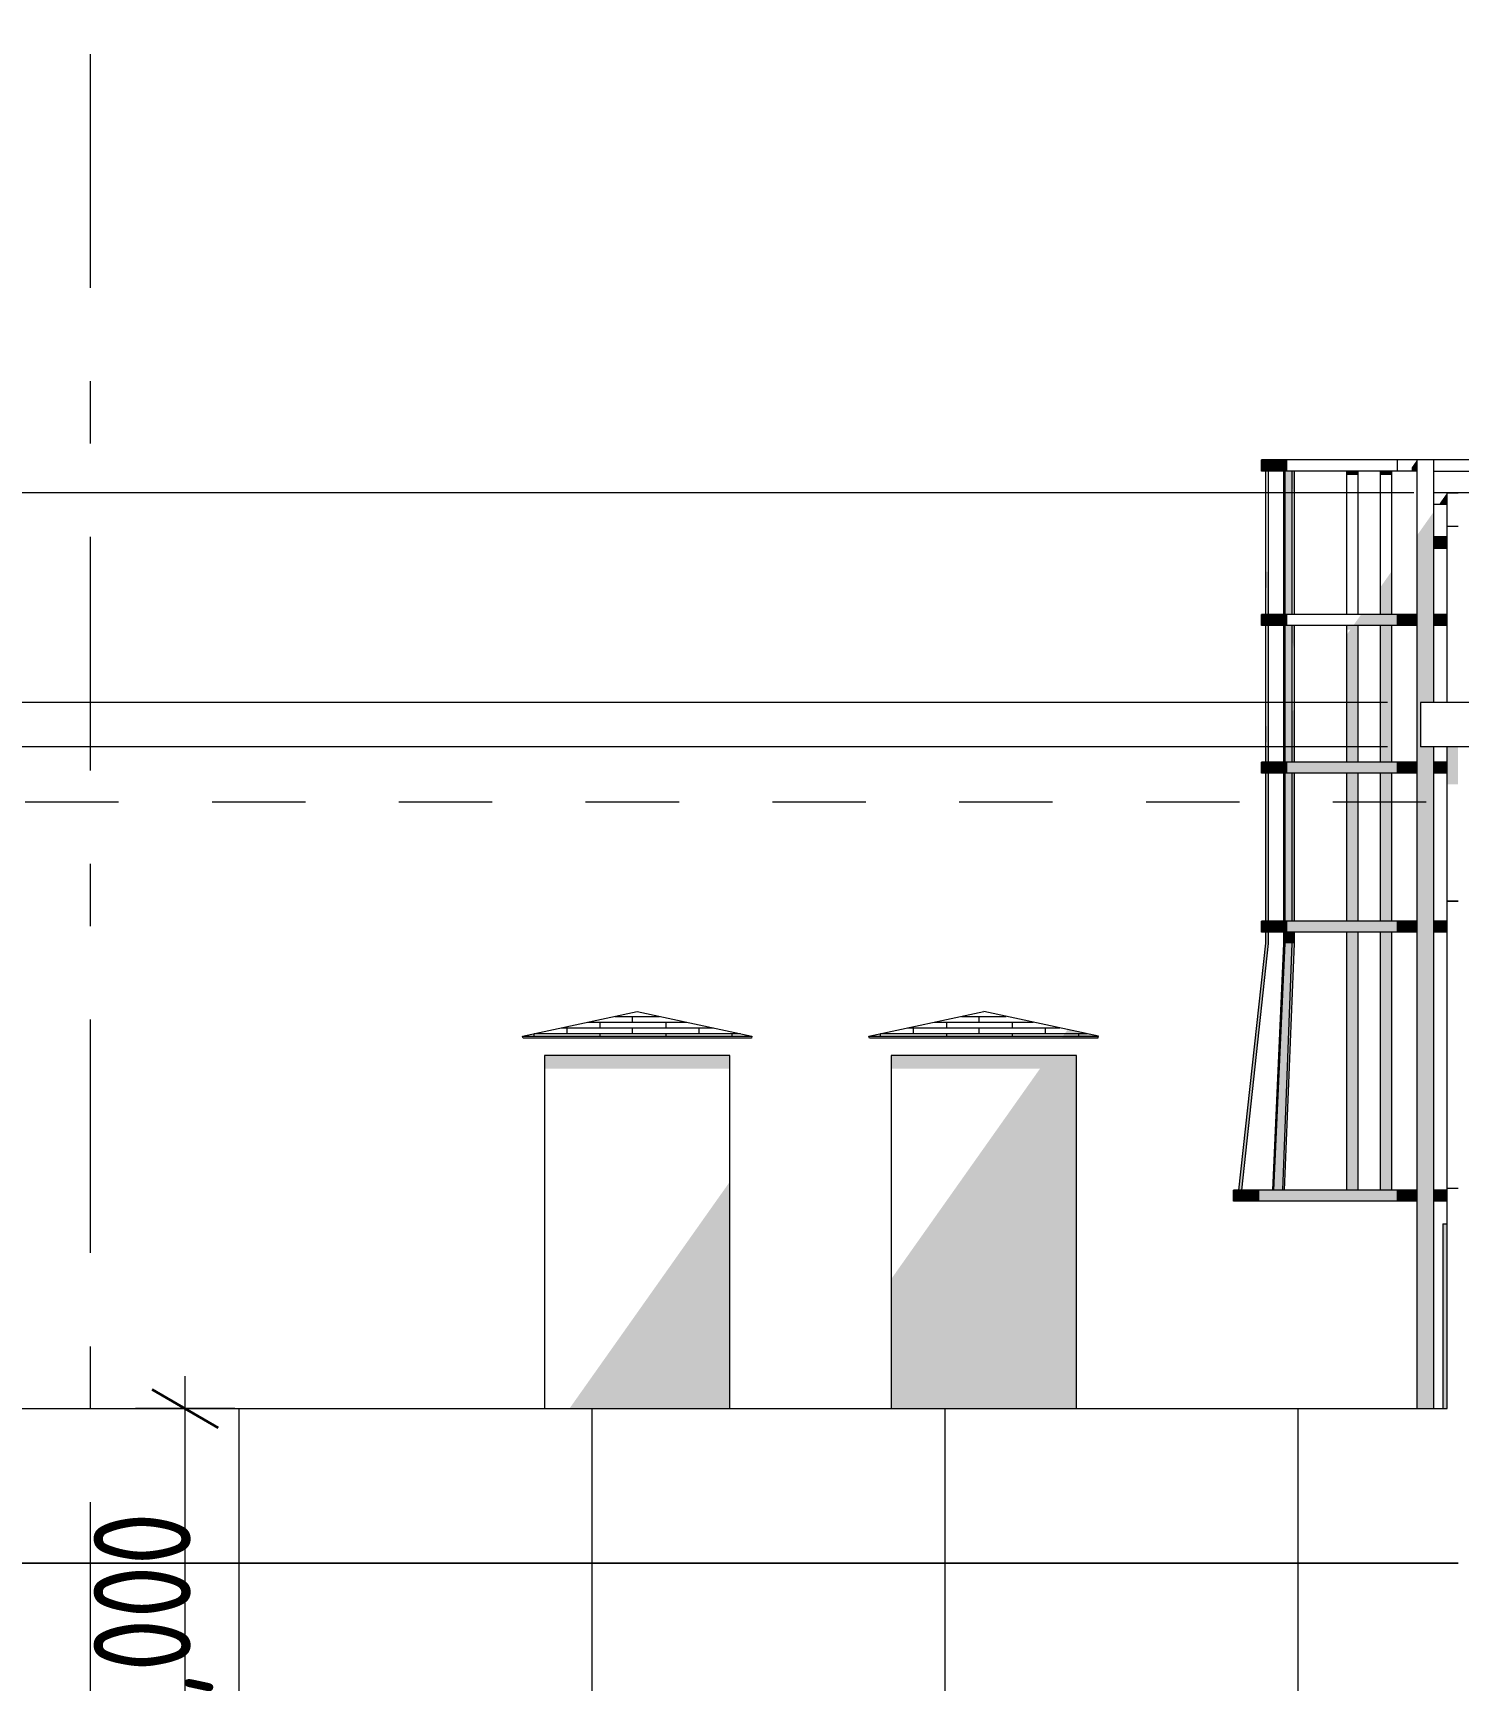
# Model space of a CAD drawing. Header units: millimetres. Extents: x 18162 to 7085488, y 72188 to 247925.
# Drawn here: x 4816180 to 4822640, y 127907 to 135372 of the extents above; entities that cross this region are included whole.
import ezdxf
from ezdxf.enums import TextEntityAlignment as Align

# ---------------------------------------------------------------- set-up
doc = ezdxf.new("R2010")
doc.units = ezdxf.units.MM
doc.header["$MEASUREMENT"] = 0
doc.linetypes.add('Dashed', pattern=[423.333333, 211.666667, -211.666667])
doc.linetypes.add('Double Dashed', pattern=[1093.611073, 529.166651, -211.666656, 141.111112, -211.666656])
for name, color, linetype in [('Archicad Doors', 7, 'Continuous'), ('Interior - Equipment', 7, 'Continuous'), ('Shell - Roof', 7, 'Continuous'), ('Structural - Bearing', 7, 'Continuous'), ('Structural - Grid', 7, 'Continuous')]:
    doc.layers.add(name, color=color, linetype=linetype)
doc.styles.add('GENERATED_STYLE_3', font='', dxfattribs={"width": 0.8})
doc.styles.get('GENERATED_STYLE_3').set_extended_font_data('ISOCPEUR MON')
doc.dimstyles.new('GENERATED_STYLE__15', dxfattribs={"dimtxt": 440.00001, "dimasz": 228, "dimexe": 0.18, "dimexo": 150, "dimgap": 0, "dimtad": 1, "dimdec": 0, "dimzin": 0, "dimdsep": 46, "dimtxsty": 'GENERATED_STYLE_3', "dimblk": 'ARROWHEAD_2', "dimblk1": 'ARROWHEAD_2', "dimblk2": 'ARROWHEAD_2', "dimcen": 0.09, "dimclrd": 13, "dimclre": 13, "dimclrt": 13, "dimadec": 0, "dimazin": 0, "dimtfac": 1, "dimtdec": 4, "dimtmove": 0, "dimatfit": 3, "dimfxl": 1, "dimtolj": 1, "dimtzin": 0, "dimarcsym": 0})

# ---------------------------------------------------------------- blocks, each defined once
blk = doc.blocks.new('*X1940', base_point=(4860813, 82836.7))
at = {"layer": 'Structural - Bearing', "color": 7, "linetype": 'Continuous', "lineweight": 9}
for p, q in [((4822639.5, 131436.7), (4822589.5, 131436.7)), ((4822589.5, 131436.7), (4822639.5, 131436.7)), ((4822589.5, 130136.7), (4822639.5, 130136.7)), ((4822639.5, 128436.7), (4822589.5, 128436.7)), ((4822589.5, 128436.7), (4822639.5, 128436.7))]:
    blk.add_line(p, q, dxfattribs=at)
blk = doc.blocks.new('*X1953', base_point=(4860813, 82836.7))
at = {"layer": 'Structural - Bearing', "color": 7, "linetype": 'Continuous', "lineweight": 9}
for p, q in [((4817113, 129136.7), (4817113, 128436.7)), ((4818713, 129136.7), (4818713, 128436.7)), ((4820313, 129136.7), (4820313, 128436.7)), ((4821913, 129136.7), (4821913, 128436.7)), ((4817113, 128436.7), (4816013, 128436.7)), ((4816013, 128436.7), (4817113, 128436.7)), ((4817113, 128436.7), (4817613, 128436.7)), ((4817113, 128436.7), (4817113, 127836.7)), ((4817613, 128436.7), (4817113, 128436.7)), ((4818713, 128436.7), (4817613, 128436.7)), ((4817613, 128436.7), (4818713, 128436.7)), ((4818713, 128436.7), (4819213, 128436.7)), ((4818713, 128436.7), (4818713, 127836.7)), ((4819213, 128436.7), (4818713, 128436.7)), ((4820313, 128436.7), (4819213, 128436.7)), ((4819213, 128436.7), (4820313, 128436.7)), ((4820313, 128436.7), (4820813, 128436.7)), ((4820313, 128436.7), (4820313, 127836.7)), ((4820813, 128436.7), (4820313, 128436.7)), ((4821913, 128436.7), (4820813, 128436.7)), ((4820813, 128436.7), (4821913, 128436.7)), ((4821913, 128436.7), (4822413, 128436.7)), ((4821913, 128436.7), (4821913, 127836.7)), ((4822413, 128436.7), (4821913, 128436.7)), ((4822589.5, 128436.7), (4822413, 128436.7)), ((4822413, 128436.7), (4822589.5, 128436.7))]:
    blk.add_line(p, q, dxfattribs=at)
blk = doc.blocks.new('*X1958', base_point=(4860813, 82836.7))
at = {"layer": 'Shell - Roof', "color": 7, "linetype": 'Continuous', "lineweight": 13}
for p, q in [((4820143.9, 130862.7), (4820321.6, 130862.7)), ((4820143.9, 130862.7), (4820320.1, 130862.7)), ((4820171.6, 130836.7), (4820171.6, 130862.7)), ((4820266.1, 130888.7), (4820321.6, 130888.7)), ((4820321.6, 130862.7), (4820321.6, 130888.7)), ((4820321.6, 130888.7), (4820620.1, 130888.7)), ((4820321.6, 130862.7), (4820620.1, 130862.7)), ((4820388.4, 130914.7), (4820590.6, 130914.7)), ((4820468.6, 130888.7), (4820468.6, 130914.7)), ((4820468.6, 130836.7), (4820468.6, 130862.7)), ((4820620.1, 130888.7), (4820712.9, 130888.7)), ((4820620.1, 130862.7), (4820620.1, 130888.7)), ((4820620.1, 130862.7), (4820835.2, 130862.7)), ((4820620.1, 130862.7), (4820719.6, 130862.7)), ((4820719.6, 130862.7), (4820835.2, 130862.7)), ((4820770.1, 130836.7), (4820770.1, 130862.7)), ((4820021.6, 130836.7), (4820321.6, 130836.7)), ((4820021.6, 130825.6), (4820021.6, 130836.7)), ((4820321.6, 130825.6), (4820321.6, 130836.7)), ((4820321.6, 130836.7), (4820620.1, 130836.7)), ((4820620.1, 130836.7), (4820920.1, 130836.7)), ((4820620.1, 130825.6), (4820620.1, 130836.7)), ((4820920.1, 130825.6), (4820920.1, 130836.7)), ((4820920.1, 130836.7), (4820957.4, 130836.7))]:
    blk.add_line(p, q, dxfattribs=at)
blk = doc.blocks.new('*X1959', base_point=(4860813, 82836.7))
at = {"layer": 'Shell - Roof', "color": 7, "linetype": 'Continuous', "lineweight": 13}
for p, q in [((4818573.6, 130862.7), (4818751.3, 130862.7)), ((4818573.6, 130862.7), (4818749.8, 130862.7)), ((4818601.3, 130836.7), (4818601.3, 130862.7)), ((4818695.8, 130888.7), (4818751.3, 130888.7)), ((4818751.3, 130862.7), (4818751.3, 130888.7)), ((4818751.3, 130888.7), (4819049.8, 130888.7)), ((4818751.3, 130862.7), (4819049.8, 130862.7)), ((4818818.1, 130914.7), (4819020.3, 130914.7)), ((4818898.3, 130888.7), (4818898.3, 130914.7)), ((4818898.3, 130836.7), (4818898.3, 130862.7)), ((4819049.8, 130888.7), (4819142.6, 130888.7)), ((4819049.8, 130862.7), (4819049.8, 130888.7)), ((4819049.8, 130862.7), (4819264.9, 130862.7)), ((4819049.8, 130862.7), (4819149.3, 130862.7)), ((4819149.3, 130862.7), (4819264.9, 130862.7)), ((4819199.8, 130836.7), (4819199.8, 130862.7)), ((4818451.3, 130836.7), (4818751.3, 130836.7)), ((4818451.3, 130825.6), (4818451.3, 130836.7)), ((4818751.3, 130825.6), (4818751.3, 130836.7)), ((4818751.3, 130836.7), (4819049.8, 130836.7)), ((4819049.8, 130836.7), (4819349.8, 130836.7)), ((4819049.8, 130825.6), (4819049.8, 130836.7)), ((4819349.8, 130825.6), (4819349.8, 130836.7)), ((4819349.8, 130836.7), (4819387.1, 130836.7))]:
    blk.add_line(p, q, dxfattribs=at)
blk = doc.blocks.new('*X1962', base_point=(4860813, 82836.7))
at = {"layer": 'Structural - Bearing', "color": 7, "linetype": 'Continuous', "lineweight": 9}
blk.add_line((4822589.5, 133136.7), (4822639.5, 133136.7), dxfattribs=at)
blk = doc.blocks.new('*D2124', base_point=(4860813, 82836.7))
at = {"color": 12, "linetype": 'Continuous', "lineweight": 35}
for p, q in [((4817019.9, 129050.1), (4816719.9, 129223.3)), ((4816719.9, 127223.3), (4817019.9, 127050.1))]:
    blk.add_line(p, q, dxfattribs=at)
at = {"color": 13, "linetype": 'Continuous', "lineweight": 13}
for p, q in [((4816869.9, 129136.7), (4816869.9, 129283.4)), ((4817094.9, 129136.7), (4816644.9, 129136.7)), ((4816869.9, 127136.7), (4816869.9, 129136.7)), ((4817094.9, 127136.7), (4816644.9, 127136.7))]:
    blk.add_line(p, q, dxfattribs=at)
at = {"color": 13, "lineweight": 13, "insert": (4816997.5, 127583.4), "char_height": 440, "attachment_point": 7, "rotation": 90, "style": 'GENERATED_STYLE_3'}
blk.add_mtext('\\A1;{\\pql;\\fISOCPEUR MON|b0|i0|c0|p0;\\W0.800000;2,000}', dxfattribs=at)
blk = doc.blocks.new('ARROWHEAD_2')
at = {"color": 0, "linetype": 'Continuous', "lineweight": 0}
for p, q in [((-0.378, -0.655), (0.378, 0.655)), ((0, 0), (-1, 0))]:
    blk.add_line(p, q, dxfattribs=at)
blk = doc.blocks.new('*D2159', base_point=(4860813, 82836.7))
at = {"color": 12, "linetype": 'Continuous', "lineweight": 35}
for p, q in [((4807691.8, 132223.3), (4807991.8, 132050.1)), ((4807691.8, 129223.3), (4807991.8, 129050.1))]:
    blk.add_line(p, q, dxfattribs=at)
at = {"color": 13, "linetype": 'Continuous', "lineweight": 13}
for p, q in [((4822319.5, 132136.7), (4807616.8, 132136.7)), ((4807841.8, 129136.7), (4807841.8, 132136.7)), ((4809439.5, 129136.7), (4807616.8, 129136.7))]:
    blk.add_line(p, q, dxfattribs=at)
at = {"color": 13, "lineweight": 13, "char_height": 440, "attachment_point": 7, "rotation": 90, "style": 'GENERATED_STYLE_3'}
for s, insert in [('\\A1;{\\pql;\\fISOCPEUR MON|b0|i0|c0|p0;\\W0.800000;200}', (4807881.5, 131312.3)), ('\\A1;{\\pql;\\fISOCPEUR MON|b0|i0|c0|p0;\\W0.800000;3,000}', (4807969.4, 129714.5))]:
    blk.add_mtext(s, dxfattribs=dict(at, insert=insert))
blk = doc.blocks.new('*D2160', base_point=(4860813, 82836.7))
at = {"color": 12, "linetype": 'Continuous', "lineweight": 35}
for p, q in [((4807691.8, 132423.3), (4807991.8, 132250.1)), ((4807691.8, 132223.3), (4807991.8, 132050.1))]:
    blk.add_line(p, q, dxfattribs=at)
at = {"color": 13, "linetype": 'Continuous', "lineweight": 13}
for p, q in [((4822319.5, 132336.7), (4807616.8, 132336.7)), ((4807841.8, 132136.7), (4807841.8, 132336.7)), ((4822319.5, 132136.7), (4807616.8, 132136.7))]:
    blk.add_line(p, q, dxfattribs=at)
blk = doc.blocks.new('*D2161', base_point=(4860813, 82836.7))
at = {"color": 13, "linetype": 'Continuous', "lineweight": 13}
for p, q in [((4807841.8, 133286.7), (4807841.8, 133433.4)), ((4822439.5, 133286.7), (4807616.8, 133286.7)), ((4807841.8, 132336.7), (4807841.8, 133286.7)), ((4822319.5, 132336.7), (4807616.8, 132336.7))]:
    blk.add_line(p, q, dxfattribs=at)
at = {"color": 12, "linetype": 'Continuous', "lineweight": 35}
for p, q in [((4807991.8, 133200.1), (4807691.8, 133373.3)), ((4807691.8, 132423.3), (4807991.8, 132250.1))]:
    blk.add_line(p, q, dxfattribs=at)
at = {"color": 13, "lineweight": 13, "insert": (4807881.5, 132442.8), "char_height": 440, "attachment_point": 7, "rotation": 90, "style": 'GENERATED_STYLE_3'}
blk.add_mtext('\\A1;{\\pql;\\fISOCPEUR MON|b0|i0|c0|p0;\\W0.800000;950}', dxfattribs=at)
blk = doc.blocks.new('*D2163', base_point=(4860813, 82836.7))
at = {"color": 13, "linetype": 'Continuous', "lineweight": 13}
for p, q in [((4806941.8, 133286.7), (4806941.8, 133433.4)), ((4822439.5, 133286.7), (4806716.8, 133286.7)), ((4806941.8, 129136.7), (4806941.8, 133286.7)), ((4809439.5, 129136.7), (4806716.8, 129136.7))]:
    blk.add_line(p, q, dxfattribs=at)
at = {"color": 12, "linetype": 'Continuous', "lineweight": 35}
for p, q in [((4807091.8, 133200.1), (4806791.8, 133373.3)), ((4806791.8, 129223.3), (4807091.8, 129050.1))]:
    blk.add_line(p, q, dxfattribs=at)
at = {"color": 13, "lineweight": 13, "insert": (4807069.4, 130676), "char_height": 440, "attachment_point": 7, "rotation": 90, "style": 'GENERATED_STYLE_3'}
blk.add_mtext('\\A1;{\\pql;\\fISOCPEUR MON|b0|i0|c0|p0;\\W0.800000;4,150}', dxfattribs=at)
blk = doc.blocks.new('Standard grid marker[369]_3', base_point=(4816439.5, 142836.7))
at = {"layer": 'Structural - Grid', "color": 13, "linetype": 'Double Dashed', "lineweight": 13, "ltscale": 2}
blk.add_line((4816439.5, 141836.7), (4816439.5, 80336.7), dxfattribs=at)
at = {"layer": 'Structural - Grid', "color": 13, "lineweight": 13, "style": 'GENERATED_STYLE_3'}
blk.add_attdef('AC_MarkerText_1', text='', height=500, rotation=360, dxfattribs=at).set_placement((4816439.5, 78986.7), align=Align.TOP_CENTER)

msp = doc.modelspace()

# ---------------------------------------------------------------- hatches: boundary and pattern name
at = {"layer": 'Archicad Doors', "linetype": 'Continuous', "lineweight": 0}
msp.add_hatch(color=49, dxfattribs=at).paths.add_polyline_path([(4822570.5, 129973.7), (4822570.5, 129136.7), (4822589.5, 129136.7), (4822589.5, 129973.7)])
at = {"layer": 'Interior - Equipment', "linetype": 'Continuous', "lineweight": 0}
for points in [[(4821779.3, 133385.9), (4821779.3, 133436.7), (4821748.8, 133436.7), (4821748.8, 133385.9)], [(4821866, 133385.9), (4821866, 133436.7), (4821779.3, 133436.7), (4821779.3, 133385.9)], [(4822453.6, 133436.7), (4822429.9, 133403.2), (4822429.9, 133385.9), (4822453.6, 133385.9)], [(4821855.4, 133385.9), (4821855.4, 132736.7), (4821888.1, 132736.7), (4821888.1, 133385.9)], [(4821888.1, 133321.3), (4821897.8, 133258.8), (4821897.8, 133373.5), (4821895.9, 133385.9), (4821888.1, 133385.9)], [(4822136.1, 133385.9), (4822136.1, 133367.9), (4822186.9, 133367.9), (4822186.9, 133385.9)], [(4822288.5, 133385.9), (4822288.5, 133367.9), (4822339.3, 133367.9), (4822339.3, 133385.9)], [(4822554.2, 133236.7), (4822589.5, 133236.7), (4822589.5, 133286.7)], [(4822453.6, 129136.7), (4822529.8, 129136.7), (4822529.8, 132136.7), (4822469.5, 132136.7), (4822469.5, 132336.7), (4822529.8, 132336.7), (4822529.8, 133202.3), (4822453.6, 133094.5)], [(4822529.8, 133036.7), (4822589.5, 133036.7), (4822589.5, 133087.5), (4822529.8, 133087.5)], [(4821776.7, 132928.5), (4821767.9, 132931.6), (4821767.9, 132858.3), (4821774.2, 132856.1), (4821774.2, 132736.7), (4821780.6, 132736.7), (4821780.6, 132933.9)], [(4822288.5, 132736.7), (4822339.3, 132736.7), (4822339.3, 132932.8), (4822288.5, 132861)], [(4821779.3, 132685.9), (4821779.3, 132736.7), (4821748.8, 132736.7), (4821748.8, 132685.9)], [(4821866, 132685.9), (4821866, 132736.7), (4821779.3, 132736.7), (4821779.3, 132685.9)], [(4822200.6, 132736.7), (4822164.7, 132685.9), (4822364.7, 132685.9), (4822364.7, 132736.7)], [(4822364.7, 132736.7), (4822364.7, 132685.9), (4822453.6, 132685.9), (4822453.6, 132736.7)], [(4822529.8, 132736.7), (4822529.8, 132685.9), (4822589.5, 132685.9), (4822589.5, 132736.7)], [(4821774.2, 132229.3), (4821767.9, 132231.6), (4821767.9, 132158.3), (4821774.2, 132156.1), (4821774.2, 132133.7), (4821767.9, 132124.7), (4821767.9, 132067.1), (4821780.6, 132067.1), (4821780.6, 132685.9), (4821774.2, 132685.9)], [(4821888.1, 132685.9), (4821855.4, 132685.9), (4821855.4, 132067.1), (4821888.1, 132067.1)], [(4821888.1, 132621.3), (4821897.8, 132558.8), (4821897.8, 132673.5), (4821895.9, 132685.9), (4821888.1, 132685.9)], [(4822136.1, 132667.9), (4822152, 132667.9), (4822136.1, 132645.5), (4822136.1, 132067.1), (4822186.9, 132067.1), (4822186.9, 132685.9), (4822136.1, 132685.9)], [(4822288.5, 132685.9), (4822288.5, 132067.1), (4822339.3, 132067.1), (4822339.3, 132685.9)], [(4821850, 132579.8), (4821855.4, 132586.9), (4821855.4, 132650.9), (4821850, 132643.8)], [(4821897.8, 132308.5), (4821888.1, 132294.7), (4821888.1, 132067.1), (4821897.8, 132067.1)], [(4821850, 132067.1), (4821855.4, 132067.1), (4821855.4, 132248.5), (4821850, 132240.9)], [(4821779.3, 132016.3), (4821779.3, 132067.1), (4821748.8, 132067.1), (4821748.8, 132016.3)], [(4821866, 132016.3), (4821866, 132067.1), (4821779.3, 132067.1), (4821779.3, 132016.3)], [(4821866, 132067.1), (4821866, 132016.3), (4821995.7, 132016.3), (4821995.7, 132067.1)], [(4822148.8, 132016.3), (4822148.8, 132067.1), (4821995.7, 132067.1), (4821995.7, 132016.3)], [(4822148.8, 132067.1), (4822148.8, 132016.3), (4822364.7, 132016.3), (4822364.7, 132067.1)], [(4822364.7, 132067.1), (4822364.7, 132016.3), (4822453.6, 132016.3), (4822453.6, 132067.1)], [(4822529.8, 132067.1), (4822529.8, 132016.3), (4822589.5, 132016.3), (4822589.5, 132067.1)], [(4821767.9, 131346.7), (4821780.6, 131346.7), (4821780.6, 132016.3), (4821767.9, 132016.3)], [(4821855.4, 132016.3), (4821850, 132016.3), (4821850, 131346.7), (4821855.4, 131346.7)], [(4821855.4, 132016.3), (4821855.4, 131346.7), (4821888.1, 131346.7), (4821888.1, 132016.3)], [(4821888.1, 131346.7), (4821897.8, 131346.7), (4821897.8, 132016.3), (4821888.1, 132016.3)], [(4822136.1, 132016.3), (4822136.1, 131346.7), (4822186.9, 131346.7), (4822186.9, 132016.3)], [(4822288.5, 131346.7), (4822339.3, 131346.7), (4822339.3, 132016.3), (4822288.5, 132016.3)], [(4821779.3, 131295.9), (4821779.3, 131346.7), (4821748.8, 131346.7), (4821748.8, 131295.9)], [(4821866, 131295.9), (4821866, 131346.7), (4821779.3, 131346.7), (4821779.3, 131295.9)], [(4821866, 131346.7), (4821866, 131295.9), (4821995.7, 131295.9), (4821995.7, 131346.7)], [(4822148.8, 131295.9), (4822148.8, 131346.7), (4821995.7, 131346.7), (4821995.7, 131295.9)], [(4822148.8, 131295.9), (4822364.7, 131295.9), (4822364.7, 131346.7), (4822148.8, 131346.7)], [(4822364.7, 131346.7), (4822364.7, 131295.9), (4822453.6, 131295.9), (4822453.6, 131346.7)], [(4822529.8, 131346.7), (4822529.8, 131295.9), (4822589.5, 131295.9), (4822589.5, 131346.7)], [(4821646.3, 130127.5), (4821659.1, 130127.5), (4821780.6, 131245.1), (4821780.6, 131295.9), (4821767.9, 131295.9), (4821767.9, 131245.8)], [(4821850, 131245.3), (4821799.3, 130127.5), (4821804.7, 130127.5), (4821816.1, 130379.1)], [(4821804.7, 130127.5), (4821806.1, 130127.5), (4821888.1, 131245.8), (4821855.4, 131245.3)], [(4821806.1, 130127.5), (4821845.9, 130127.5), (4821888.1, 131245.8)], [(4821850, 131245.3), (4821816.1, 130379.1), (4821855.4, 131245)], [(4821845.9, 130127.5), (4821846.3, 130127.5), (4821897.8, 131245.3), (4821888.1, 131245.8)], [(4821846.3, 130127.5), (4821853.3, 130127.5), (4821897.8, 131245.3)], [(4821850, 131295.9), (4821850, 131245.3), (4821855.4, 131245), (4821855.4, 131245.3), (4821855.4, 131295.9)], [(4821888.1, 131295.9), (4821855.4, 131295.9), (4821855.4, 131245.3), (4821888.1, 131245.8)], [(4821888.1, 131295.9), (4821888.1, 131245.8), (4821897.8, 131245.3), (4821897.8, 131295.9)], [(4822186.9, 131295.9), (4822136.1, 131295.9), (4822136.1, 130127.5), (4822186.9, 130127.5)], [(4822288.5, 131295.9), (4822288.5, 130127.5), (4822339.3, 130127.5), (4822339.3, 131295.9)], [(4821652.3, 130076.7), (4821652.3, 130127.5), (4821621.8, 130127.5), (4821621.8, 130076.7)], [(4821739, 130076.7), (4821739, 130127.5), (4821652.3, 130127.5), (4821652.3, 130076.7)], [(4821739, 130127.5), (4821739, 130076.7), (4821868.7, 130076.7), (4821868.7, 130127.5)], [(4822021.8, 130076.7), (4822021.8, 130127.5), (4821868.7, 130127.5), (4821868.7, 130076.7)], [(4822021.8, 130076.7), (4822364.7, 130076.7), (4822364.7, 130127.5), (4822021.8, 130127.5)], [(4822364.7, 130127.5), (4822364.7, 130076.7), (4822453.6, 130076.7), (4822453.6, 130127.5)], [(4822529.8, 130127.5), (4822529.8, 130076.7), (4822589.5, 130076.7), (4822589.5, 130127.5)]]:
    msp.add_hatch(color=49, dxfattribs=at).paths.add_polyline_path(points)
at = {"layer": 'Shell - Roof', "linetype": 'Continuous', "lineweight": 0}
for points in [[(4820849.3, 130825.6), (4820842.4, 130815.9), (4821007.4, 130815.9), (4821009.5, 130825.6)], [(4820870.2, 130855.2), (4820849.3, 130825.6), (4821009.5, 130825.6)]]:
    msp.add_hatch(color=49, dxfattribs=at).paths.add_polyline_path(points)
at = {"layer": 'Structural - Bearing', "linetype": 'Continuous', "lineweight": 0}
for points in [[(4822589.5, 131967), (4822639.5, 131967), (4822639.5, 132136.7), (4822589.5, 132136.7)], [(4818499.2, 130736.7), (4818499.2, 130677.4), (4819339.2, 130677.4), (4819339.2, 130736.7)], [(4820069.5, 130736.7), (4820069.5, 130677.4), (4820744.5, 130677.4), (4820069.5, 129722.9), (4820069.5, 129136.7), (4820909.5, 129136.7), (4820909.5, 130736.7)], [(4818611.5, 129136.7), (4819339.2, 129136.7), (4819339.2, 130165.9)]]:
    msp.add_hatch(color=49, dxfattribs=at).paths.add_polyline_path(points)

# ---------------------------------------------------------------- linework, layer by layer
at = {"color": 8, "linetype": 'Dashed', "lineweight": 13, "ltscale": 2}
msp.add_line((4805138.5, 131886.7), (4846132, 131886.7), dxfattribs=at)
at = {"layer": 'Archicad Doors', "color": 7, "linetype": 'Continuous', "lineweight": 9}
for q in [(4822570.5, 129136.7), (4822589.5, 129973.7)]:
    msp.add_line((4822570.5, 129973.7), q, dxfattribs=at)
at = {"layer": 'Interior - Equipment', "color": 7, "linetype": 'Continuous', "lineweight": 13}
for p, q in [((4821779.3, 133436.7), (4821748.8, 133436.7)), ((4821748.8, 133385.9), (4821748.8, 133436.7)), ((4821866, 133436.7), (4821779.3, 133436.7)), ((4821995.7, 133436.7), (4821866, 133436.7)), ((4822148.8, 133436.7), (4821995.7, 133436.7)), ((4822364.7, 133436.7), (4822148.8, 133436.7)), ((4822453.6, 133436.7), (4822364.7, 133436.7)), ((4822364.7, 133385.9), (4822364.7, 133436.7)), ((4822529.8, 133436.7), (4822453.6, 133436.7)), ((4822453.6, 129136.7), (4822453.6, 133436.7)), ((4822529.8, 133385.9), (4822529.8, 133436.7)), ((4822769.5, 133436.7), (4822529.8, 133436.7)), ((4821779.3, 133385.9), (4821748.8, 133385.9)), ((4821767.9, 132736.7), (4821767.9, 133385.9)), ((4821866, 133385.9), (4821779.3, 133385.9)), ((4821780.6, 132736.7), (4821780.6, 133385.9)), ((4821850, 132736.7), (4821850, 133385.9)), ((4821855.4, 132736.7), (4821855.4, 133385.9)), ((4821995.7, 133385.9), (4821866, 133385.9)), ((4821888.1, 132736.7), (4821888.1, 133385.9)), ((4821897.8, 132736.7), (4821897.8, 133385.9)), ((4822148.8, 133385.9), (4821995.7, 133385.9)), ((4822136.1, 132736.7), (4822136.1, 133385.9)), ((4822364.7, 133385.9), (4822148.8, 133385.9)), ((4822186.9, 132736.7), (4822186.9, 133385.9)), ((4822288.5, 132736.7), (4822288.5, 133385.9)), ((4822339.3, 132736.7), (4822339.3, 133385.9)), ((4822453.6, 133385.9), (4822364.7, 133385.9)), ((4822529.8, 133287.5), (4822529.8, 133385.9)), ((4822529.8, 133385.9), (4822769.5, 133385.9)), ((4822529.8, 133236.7), (4822529.8, 133287.5)), ((4822769.5, 133287.5), (4822529.8, 133287.5)), ((4822529.8, 133087.5), (4822529.8, 133236.7)), ((4822529.8, 133236.7), (4822589.5, 133236.7)), ((4822529.8, 133036.7), (4822529.8, 133087.5)), ((4822589.5, 133087.5), (4822529.8, 133087.5)), ((4822529.8, 132336.7), (4822529.8, 133036.7)), ((4822529.8, 133036.7), (4822589.5, 133036.7)), ((4821779.3, 132736.7), (4821748.8, 132736.7)), ((4821748.8, 132685.9), (4821748.8, 132736.7)), ((4821866, 132736.7), (4821779.3, 132736.7)), ((4821995.7, 132736.7), (4821866, 132736.7)), ((4822148.8, 132736.7), (4821995.7, 132736.7)), ((4822364.7, 132736.7), (4822148.8, 132736.7)), ((4822453.6, 132736.7), (4822364.7, 132736.7)), ((4822364.7, 132685.9), (4822364.7, 132736.7)), ((4822589.5, 132736.7), (4822529.8, 132736.7)), ((4821779.3, 132685.9), (4821748.8, 132685.9)), ((4821767.9, 132067.1), (4821767.9, 132685.9)), ((4821866, 132685.9), (4821779.3, 132685.9)), ((4821780.6, 132067.1), (4821780.6, 132685.9)), ((4821850, 132067.1), (4821850, 132685.9)), ((4821855.4, 132067.1), (4821855.4, 132685.9)), ((4821995.7, 132685.9), (4821866, 132685.9)), ((4821888.1, 132067.1), (4821888.1, 132685.9)), ((4821897.8, 132067.1), (4821897.8, 132685.9)), ((4822148.8, 132685.9), (4821995.7, 132685.9)), ((4822136.1, 132067.1), (4822136.1, 132685.9)), ((4822364.7, 132685.9), (4822148.8, 132685.9)), ((4822186.9, 132067.1), (4822186.9, 132685.9)), ((4822288.5, 132067.1), (4822288.5, 132685.9)), ((4822339.3, 132067.1), (4822339.3, 132685.9)), ((4822453.6, 132685.9), (4822364.7, 132685.9)), ((4822589.5, 132685.9), (4822529.8, 132685.9)), ((4822529.8, 129136.7), (4822529.8, 132136.7)), ((4821779.3, 132067.1), (4821748.8, 132067.1)), ((4821748.8, 132016.3), (4821748.8, 132067.1)), ((4821866, 132067.1), (4821779.3, 132067.1)), ((4821995.7, 132067.1), (4821866, 132067.1)), ((4822148.8, 132067.1), (4821995.7, 132067.1)), ((4822364.7, 132067.1), (4822148.8, 132067.1)), ((4822453.6, 132067.1), (4822364.7, 132067.1)), ((4822364.7, 132016.3), (4822364.7, 132067.1)), ((4822589.5, 132067.1), (4822529.8, 132067.1)), ((4821779.3, 132016.3), (4821748.8, 132016.3)), ((4821767.9, 131346.7), (4821767.9, 132016.3)), ((4821866, 132016.3), (4821779.3, 132016.3)), ((4821780.6, 131346.7), (4821780.6, 132016.3)), ((4821850, 131346.7), (4821850, 132016.3)), ((4821855.4, 131346.7), (4821855.4, 132016.3)), ((4821995.7, 132016.3), (4821866, 132016.3)), ((4821888.1, 131346.7), (4821888.1, 132016.3)), ((4821897.8, 131346.7), (4821897.8, 132016.3)), ((4822148.8, 132016.3), (4821995.7, 132016.3)), ((4822136.1, 131346.7), (4822136.1, 132016.3)), ((4822364.7, 132016.3), (4822148.8, 132016.3)), ((4822186.9, 131346.7), (4822186.9, 132016.3)), ((4822288.5, 131346.7), (4822288.5, 132016.3)), ((4822339.3, 131346.7), (4822339.3, 132016.3)), ((4822453.6, 132016.3), (4822364.7, 132016.3)), ((4822589.5, 132016.3), (4822529.8, 132016.3)), ((4821779.3, 131346.7), (4821748.8, 131346.7)), ((4821748.8, 131295.9), (4821748.8, 131346.7)), ((4821866, 131346.7), (4821779.3, 131346.7)), ((4821995.7, 131346.7), (4821866, 131346.7)), ((4822148.8, 131346.7), (4821995.7, 131346.7)), ((4822364.7, 131346.7), (4822148.8, 131346.7)), ((4822453.6, 131346.7), (4822364.7, 131346.7)), ((4822364.7, 131295.9), (4822364.7, 131346.7)), ((4822589.5, 131346.7), (4822529.8, 131346.7)), ((4821646.3, 130127.5), (4821767.9, 131245.8)), ((4821659.1, 130127.5), (4821780.6, 131245.1)), ((4821779.3, 131295.9), (4821748.8, 131295.9)), ((4821767.9, 131245.8), (4821767.9, 131295.9)), ((4821866, 131295.9), (4821779.3, 131295.9)), ((4821780.6, 131245.1), (4821780.6, 131295.9)), ((4821799.3, 130127.5), (4821850, 131245.3)), ((4821804.7, 130127.5), (4821855.4, 131245.3)), ((4821845.9, 130127.5), (4821888.1, 131245.8)), ((4821850, 131245.3), (4821850, 131295.9)), ((4821853.3, 130127.5), (4821897.8, 131245.3)), ((4821855.4, 131245.3), (4821855.4, 131295.9)), ((4821995.7, 131295.9), (4821866, 131295.9)), ((4821888.1, 131245.8), (4821888.1, 131295.9)), ((4821897.8, 131245.3), (4821897.8, 131295.9)), ((4822148.8, 131295.9), (4821995.7, 131295.9)), ((4822136.1, 130127.5), (4822136.1, 131295.9)), ((4822364.7, 131295.9), (4822148.8, 131295.9)), ((4822186.9, 130127.5), (4822186.9, 131295.9)), ((4822288.5, 130127.5), (4822288.5, 131295.9)), ((4822339.3, 130127.5), (4822339.3, 131295.9)), ((4822453.6, 131295.9), (4822364.7, 131295.9)), ((4822589.5, 131295.9), (4822529.8, 131295.9)), ((4821652.3, 130127.5), (4821621.8, 130127.5)), ((4821621.8, 130076.7), (4821621.8, 130127.5)), ((4821739, 130127.5), (4821652.3, 130127.5)), ((4821868.7, 130127.5), (4821739, 130127.5)), ((4822021.8, 130127.5), (4821868.7, 130127.5)), ((4822364.7, 130127.5), (4822021.8, 130127.5)), ((4822453.6, 130127.5), (4822364.7, 130127.5)), ((4822364.7, 130076.7), (4822364.7, 130127.5)), ((4822589.5, 130127.5), (4822529.8, 130127.5)), ((4821652.3, 130076.7), (4821621.8, 130076.7)), ((4821739, 130076.7), (4821652.3, 130076.7)), ((4821868.7, 130076.7), (4821739, 130076.7)), ((4822021.8, 130076.7), (4821868.7, 130076.7)), ((4822364.7, 130076.7), (4822021.8, 130076.7)), ((4822453.6, 130076.7), (4822364.7, 130076.7)), ((4822589.5, 130076.7), (4822529.8, 130076.7))]:
    msp.add_line(p, q, dxfattribs=at)
at = {"layer": 'Shell - Roof', "color": 7, "linetype": 'Continuous', "lineweight": 13}
for p, q in [((4818399.2, 130825.6), (4818919.2, 130936.1)), ((4818919.2, 130936.1), (4819439.2, 130825.6)), ((4819969.5, 130825.6), (4820489.5, 130936.1)), ((4821009.5, 130825.6), (4820489.5, 130936.1)), ((4818399.2, 130825.6), (4819439.2, 130825.6)), ((4818401.3, 130815.9), (4818399.2, 130825.6)), ((4819437.1, 130815.9), (4818401.3, 130815.9)), ((4819439.2, 130825.6), (4819437.1, 130815.9)), ((4819969.5, 130825.6), (4821009.5, 130825.6)), ((4819971.6, 130815.9), (4819969.5, 130825.6)), ((4821007.4, 130815.9), (4819971.6, 130815.9)), ((4821007.4, 130815.9), (4821009.5, 130825.6))]:
    msp.add_line(p, q, dxfattribs=at)
at = {"layer": 'Structural - Bearing', "color": 7, "linetype": 'Continuous', "lineweight": 13}
for p, q in [((4822589.5, 133286.7), (4822639.5, 133286.7)), ((4822589.5, 132336.7), (4822589.5, 133286.7)), ((4829909.5, 132336.7), (4822469.5, 132336.7)), ((4822469.5, 132336.7), (4822469.5, 132136.7)), ((4829909.5, 132136.7), (4822469.5, 132136.7)), ((4822589.5, 131786.7), (4822589.5, 132136.7)), ((4822589.5, 129136.7), (4822589.5, 131786.7)), ((4819339.2, 130736.7), (4818499.2, 130736.7)), ((4818499.2, 130736.7), (4818499.2, 129136.7)), ((4819339.2, 129136.7), (4819339.2, 130736.7)), ((4820909.5, 130736.7), (4820069.5, 130736.7)), ((4820069.5, 130736.7), (4820069.5, 129136.7)), ((4820909.5, 129136.7), (4820909.5, 130736.7)), ((4809639.5, 129136.7), (4822589.5, 129136.7))]:
    msp.add_line(p, q, dxfattribs=at)

# ---------------------------------------------------------------- block references
at = {"layer": 'Shell - Roof', "lineweight": 0}
for name in ['*X1959', '*X1958']:
    msp.add_blockref(name, (4860813, 82836.7), dxfattribs=at)
at = {"layer": 'Structural - Bearing', "lineweight": 0}
for name in ['*X1962', '*X1940', '*X1953']:
    msp.add_blockref(name, (4860813, 82836.7), dxfattribs=at)
at = {"layer": 'Structural - Grid', "color": 13, "linetype": 'Continuous', "lineweight": 13}
msp.add_blockref('Standard grid marker[369]_3', (4816439.5, 142836.7), dxfattribs=at)

# ---------------------------------------------------------------- dimensions: what is measured, and where the dimension line sits
at = {"color": 13, "linetype": 'Continuous', "lineweight": 13}
for base, p1, p2, picture, middle in [((4806941.8, 133286.7), (4809589.5, 129136.7), (4822589.5, 133286.7), '*D2163', (4806633.8, 131413)), ((4807841.8, 133286.7), (4822469.5, 132336.7), (4822589.5, 133286.7), '*D2161', (4807533.8, 132945.1)), ((4807841.8, 132336.7), (4822469.5, 132136.7), (4822469.5, 132336.7), '*D2160', (4807533.8, 131814.6)), ((4807841.8, 132136.7), (4809589.5, 129136.7), (4822469.5, 132136.7), '*D2159', (4807533.8, 130451.6)), ((4816869.9, 129136.7), (4817239.5, 127136.7), (4816937.7, 129136.7), '*D2124', (4816561.9, 128320.4))]:
    dim = msp.add_linear_dim(base=base, p1=p1, p2=p2, angle=90, dimstyle='GENERATED_STYLE__15', dxfattribs=at)
    dim.commit()
    dim.dimension.update_dxf_attribs({"geometry": picture, "text_midpoint": middle, "dimtype": 160, "text_rotation": 90})

doc.saveas('drawing.dxf')
